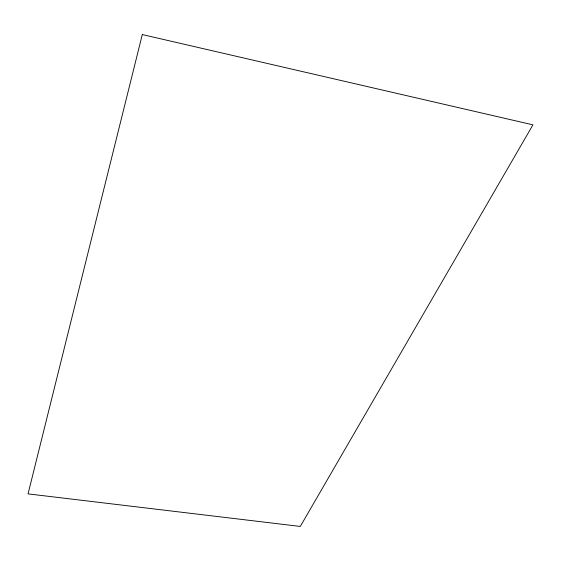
<?xml version="1.0" encoding="UTF-8"?>
<svg xmlns="http://www.w3.org/2000/svg" width="561" height="561" viewBox="0 0 561 561"><rect width="100%" height="100%" fill="white"/><g stroke="black" fill="none" stroke-linecap="round" stroke-linejoin="round"><path stroke-width="0.84" d="M142.298 34.565L28.05 493.876L300.289 526.435L532.95 124.844L142.298 34.565"/></g></svg>
